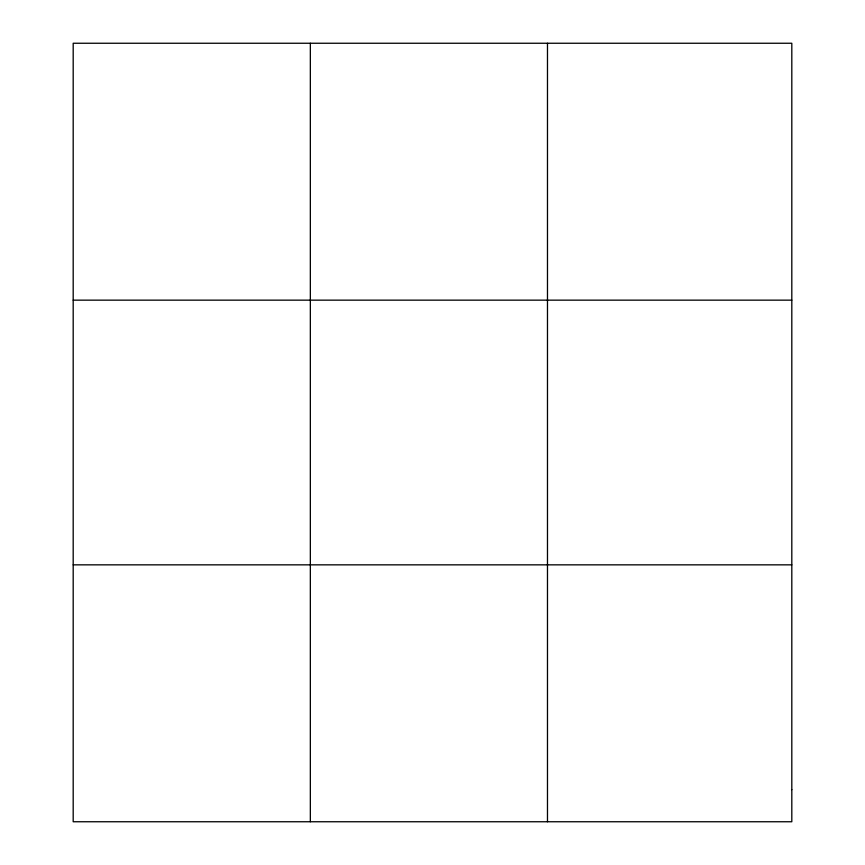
<?xml version="1.0" encoding="UTF-8"?>
<svg xmlns="http://www.w3.org/2000/svg" width="865" height="865" viewBox="0 0 865 865"><rect width="100%" height="100%" fill="white"/><g stroke="black" fill="none" stroke-linecap="round" stroke-linejoin="round"><path stroke-width="1.3" d="M310.34 821.75L310.34 43.25M547.48 821.75L547.48 43.25M73.19 300.155L791.81 300.155M73.19 564.845L791.81 564.845M791.81 789.637L791.81 821.75L73.19 821.75L73.19 43.25L791.81 43.25L791.81 789.637"/></g></svg>
